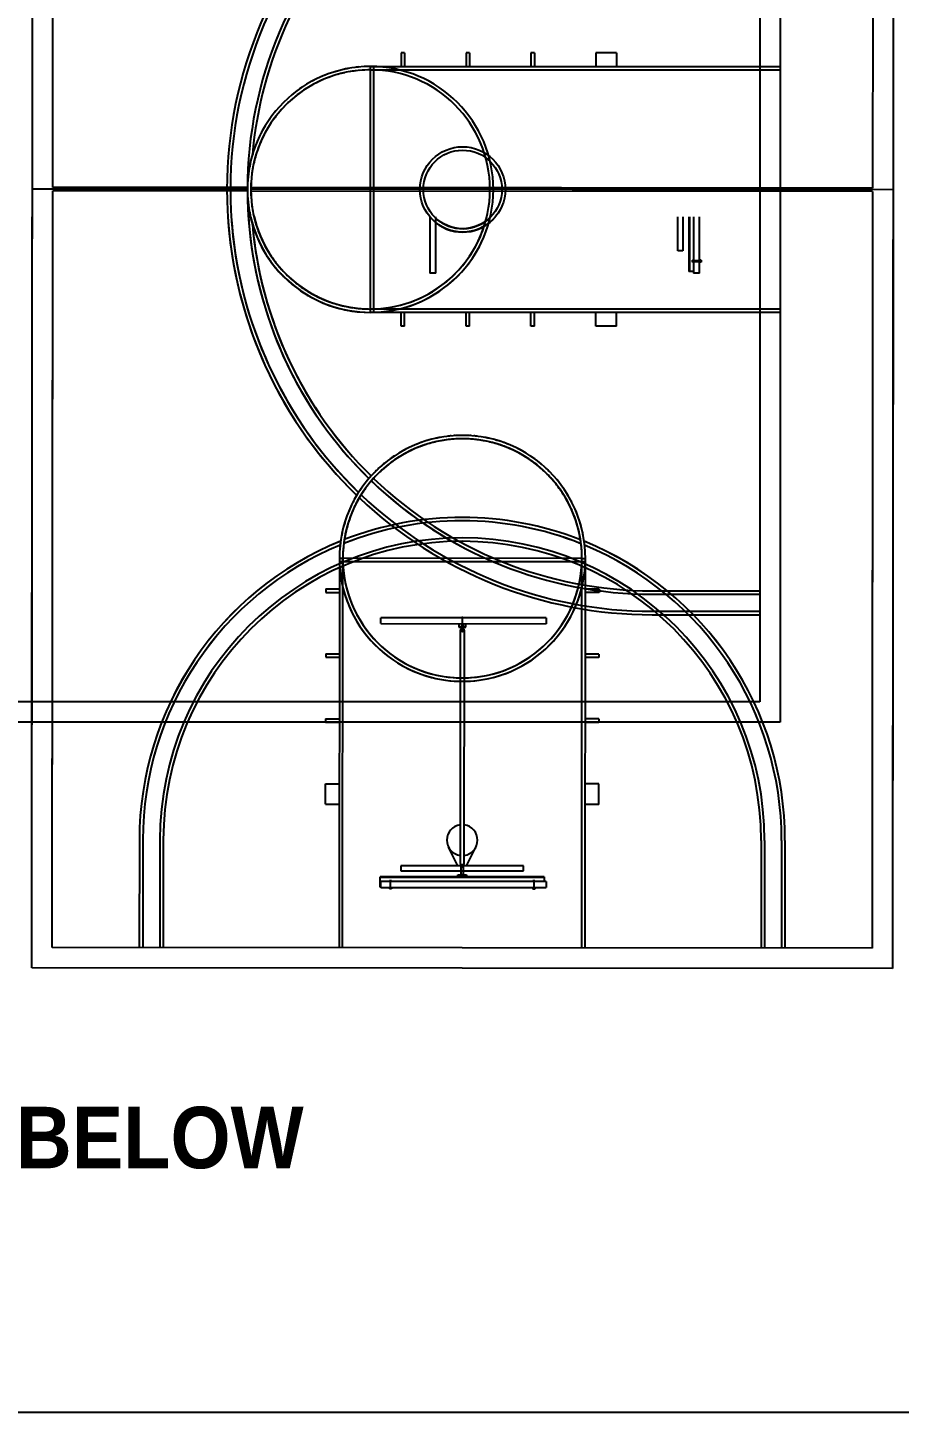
# Model space of a CAD drawing. Header units: inches. Extents: x 9349 to 17082, y 17684 to 25415.
# Drawn here: x 15082 to 15592, y 23299 to 24110 of the extents above; entities that cross this region are included whole.
import ezdxf

# ---------------------------------------------------------------- set-up
doc = ezdxf.new("R2010")
doc.units = ezdxf.units.IN
doc.header["$LTSCALE"] = 0.25
doc.header["$MEASUREMENT"] = 0
doc.layers.add('BACKGROUND', color=8, linetype='Continuous')
doc.styles.add('Arial_B_2', font='arialbd.ttf', dxfattribs={"width": 0.9, "height": 36})

msp = doc.modelspace()

# ---------------------------------------------------------------- linework, layer by layer
at = {"layer": 'BACKGROUND'}
for p, q in [((15083.89, 23559.39), (15084.53, 24471.39)), ((15588.53, 24471.04), (15587.89, 23559.04)), ((15096.21, 24016.38), (15096.52, 24459.38)), ((15576.52, 24459.05), (15576.21, 24016.05)), ((15522.21, 24327.21), (15522.21, 23703.21)), ((15510.21, 24315.21), (15510.21, 23715.21)), ((15302.21, 24095.21), (15300.21, 24095.21)), ((15300.21, 24095.21), (15300.21, 24087.21)), ((15302.21, 24095.21), (15302.21, 24087.21)), ((15340.21, 24095.21), (15338.21, 24095.21)), ((15338.21, 24095.21), (15338.21, 24087.21)), ((15340.21, 24095.21), (15340.21, 24087.21)), ((15378.21, 24095.21), (15376.21, 24095.21)), ((15376.21, 24095.21), (15376.21, 24087.21)), ((15378.21, 24095.21), (15378.21, 24087.21)), ((15426.21, 24095.21), (15414.21, 24095.21)), ((15414.21, 24095.21), (15414.21, 24087.21)), ((15426.21, 24095.21), (15426.21, 24087.21)), ((15282.21, 24085.21), (15282.21, 24087.21)), ((15282.21, 24087.21), (15522.21, 24087.21)), ((15284.21, 23943.21), (15284.21, 24087.21)), ((15282.21, 24085.21), (15522.21, 24085.21)), ((15282.21, 23945.21), (15282.21, 24085.21)), ((15210.21, 24015.3), (15084.21, 24015.39)), ((15095.9, 23571.38), (15096.21, 24014.38)), ((15210.26, 24016.3), (15096.21, 24016.38)), ((15210.25, 24014.3), (15096.21, 24014.38)), ((15588.21, 24015.04), (15212.21, 24015.3)), ((15576.21, 24014.05), (15212.25, 24014.3)), ((15576.21, 24016.05), (15212.26, 24016.3)), ((15576.21, 24014.05), (15575.9, 23571.05)), ((15083.89, 23559.39), (15084.2, 23999.17)), ((15095.9, 23571.38), (15096.2, 23999.17)), ((15282.21, 23945.21), (15282.21, 23999.17)), ((15284.21, 23943.21), (15284.21, 23999.17)), ((15316.97, 23999.17), (15316.97, 23966.12)), ((15320.47, 23966.12), (15320.47, 23999.17)), ((15462.21, 23979.21), (15462.21, 23999.17)), ((15465.21, 23999.17), (15465.21, 23979.21)), ((15468.68, 23999.17), (15468.68, 23967.21)), ((15468.95, 23967.21), (15468.95, 23999.17)), ((15468.95, 23999.17), (15468.95, 23967.21)), ((15469.11, 23999.17), (15469.11, 23967.21)), ((15471.43, 23999.17), (15471.43, 23966.12)), ((15474.93, 23966.12), (15474.93, 23999.17)), ((15510.21, 23999.17), (15510.21, 23715.21)), ((15522.21, 23999.17), (15522.21, 23703.21)), ((15576.2, 23999.17), (15575.9, 23571.05)), ((15588.2, 23999.17), (15587.89, 23559.04)), ((15465.21, 23979.21), (15462.21, 23979.21)), ((15470.84, 23973.71), (15470.84, 23973.78)), ((15471.43, 23973.78), (15470.84, 23973.78)), ((15470.84, 23972.71), (15470.84, 23973.71)), ((15471.43, 23973.71), (15470.84, 23973.71)), ((15475.84, 23973.78), (15474.93, 23973.78)), ((15475.84, 23973.71), (15474.93, 23973.71)), ((15475.84, 23973.78), (15475.84, 23973.71)), ((15475.84, 23973.71), (15475.84, 23972.71)), ((15320.04, 23966.12), (15316.97, 23966.12)), ((15320.47, 23966.12), (15320.04, 23966.12)), ((15468.95, 23967.21), (15468.68, 23967.21)), ((15469.11, 23967.21), (15468.95, 23967.21)), ((15471.43, 23967.21), (15469.11, 23967.21)), ((15470.84, 23972.65), (15470.84, 23972.71)), ((15471.43, 23972.71), (15470.84, 23972.71)), ((15471.43, 23972.65), (15470.84, 23972.65)), ((15474.93, 23966.12), (15471.43, 23966.12)), ((15475.84, 23972.71), (15474.93, 23972.71)), ((15475.84, 23972.65), (15474.93, 23972.65)), ((15475.84, 23972.71), (15475.84, 23972.65)), ((15282.21, 23943.21), (15282.21, 23945.21)), ((15522.21, 23945.21), (15282.21, 23945.21)), ((15282.21, 23943.21), (15282.21, 23945.21)), ((15522.21, 23945.21), (15282.21, 23945.21)), ((15522.21, 23943.21), (15282.21, 23943.21)), ((15522.21, 23943.21), (15282.21, 23943.21)), ((15300.21, 23935.21), (15300.21, 23943.21)), ((15300.21, 23935.21), (15300.21, 23943.21)), ((15302.21, 23935.21), (15302.21, 23943.21)), ((15302.21, 23935.21), (15302.21, 23943.21)), ((15338.21, 23935.21), (15338.21, 23943.21)), ((15338.21, 23935.21), (15338.21, 23943.21)), ((15340.21, 23935.21), (15340.21, 23943.21)), ((15340.21, 23935.21), (15340.21, 23943.21)), ((15376.21, 23935.21), (15376.21, 23943.21)), ((15376.21, 23935.21), (15376.21, 23943.21)), ((15378.21, 23935.21), (15378.21, 23943.21)), ((15378.21, 23935.21), (15378.21, 23943.21)), ((15414.21, 23935.21), (15414.21, 23943.21)), ((15414.21, 23935.21), (15414.21, 23943.21)), ((15426.21, 23935.21), (15426.21, 23943.21)), ((15426.21, 23935.21), (15426.21, 23943.21)), ((15302.21, 23935.21), (15300.21, 23935.21)), ((15302.21, 23935.21), (15300.21, 23935.21)), ((15340.21, 23935.21), (15338.21, 23935.21)), ((15340.21, 23935.21), (15338.21, 23935.21)), ((15378.21, 23935.21), (15376.21, 23935.21)), ((15378.21, 23935.21), (15376.21, 23935.21)), ((15426.21, 23935.21), (15414.21, 23935.21)), ((15426.21, 23935.21), (15414.21, 23935.21)), ((15264.06, 23799.27), (15263.9, 23571.27)), ((15264.06, 23799.27), (15263.9, 23571.27)), ((15264.06, 23799.27), (15266.06, 23799.26)), ((15264.06, 23799.27), (15266.06, 23799.26)), ((15408.06, 23797.16), (15264.06, 23797.27)), ((15408.06, 23797.16), (15264.06, 23797.27)), ((15265.9, 23571.26), (15266.06, 23799.26)), ((15265.9, 23571.26), (15266.06, 23799.26)), ((15406.06, 23799.17), (15266.06, 23799.26)), ((15406.06, 23799.17), (15266.06, 23799.26)), ((15405.9, 23571.17), (15406.06, 23799.17)), ((15405.9, 23571.17), (15406.06, 23799.17)), ((15406.06, 23799.17), (15408.06, 23799.16)), ((15406.06, 23799.17), (15408.06, 23799.16)), ((15407.9, 23571.16), (15408.06, 23799.16)), ((15407.9, 23571.16), (15408.06, 23799.16)), ((15256.05, 23781.27), (15256.05, 23779.27)), ((15256.05, 23781.27), (15264.05, 23781.27)), ((15256.05, 23781.27), (15256.05, 23779.27)), ((15256.05, 23781.27), (15264.05, 23781.27)), ((15256.05, 23779.27), (15264.05, 23779.27)), ((15256.05, 23779.27), (15264.05, 23779.27)), ((15416.05, 23781.16), (15408.05, 23781.16)), ((15416.05, 23781.16), (15408.05, 23781.16)), ((15416.05, 23779.16), (15408.05, 23779.16)), ((15416.05, 23779.16), (15408.05, 23779.16)), ((15416.05, 23781.16), (15416.05, 23779.16)), ((15416.05, 23781.16), (15416.05, 23779.16)), ((15447.21, 23780.21), (15510.21, 23780.21)), ((15447.21, 23780.21), (15510.21, 23780.21)), ((15447.21, 23778.21), (15510.21, 23778.21)), ((15447.21, 23778.21), (15510.21, 23778.21)), ((15385.13, 23764.42), (15288.36, 23764.48)), ((15288.36, 23761.42), (15288.36, 23764.48)), ((15385.13, 23764.42), (15385.13, 23761.35)), ((15447.21, 23768.21), (15510.21, 23768.21)), ((15447.21, 23768.21), (15510.21, 23768.21)), ((15447.21, 23766.21), (15510.21, 23766.21)), ((15447.21, 23766.21), (15510.21, 23766.21)), ((15288.36, 23760.99), (15288.36, 23761.42)), ((15288.36, 23760.98), (15385.13, 23760.92)), ((15334.03, 23760.99), (15334.03, 23758.96)), ((15334.03, 23758.96), (15338.03, 23758.96)), ((15334.03, 23758.96), (15334.03, 23758.92)), ((15338.03, 23758.92), (15334.03, 23758.92)), ((15334.84, 23757.2), (15334.75, 23620.78)), ((15335.47, 23760.99), (15335.47, 23759.5)), ((15335.53, 23759.5), (15335.47, 23759.5)), ((15335.47, 23759.5), (15335.47, 23758.96)), ((15335.47, 23758.96), (15336.59, 23758.96)), ((15335.47, 23756.8), (15335.47, 23758.92)), ((15335.47, 23756.75), (15335.47, 23756.8)), ((15335.47, 23756.74), (15336.59, 23756.74)), ((15335.53, 23760.99), (15335.53, 23759.5)), ((15335.53, 23759), (15335.53, 23759.5)), ((15335.53, 23759.5), (15335.53, 23759)), ((15336.53, 23759), (15335.53, 23759)), ((15335.91, 23761.29), (15335.91, 23759.48)), ((15336.16, 23759.48), (15336.16, 23761.29)), ((15336.53, 23760.98), (15336.53, 23759.5)), ((15336.59, 23759.5), (15336.53, 23759.5)), ((15336.53, 23759.5), (15336.53, 23759)), ((15336.53, 23759), (15336.53, 23759.5)), ((15336.6, 23760.98), (15336.59, 23759.5)), ((15336.59, 23758.96), (15336.59, 23759.5)), ((15336.59, 23758.92), (15336.59, 23756.8)), ((15336.59, 23756.8), (15336.59, 23756.75)), ((15337.12, 23620.78), (15337.22, 23757.2)), ((15338.03, 23758.96), (15338.03, 23760.98)), ((15338.03, 23758.92), (15338.03, 23758.96)), ((15385.13, 23761.35), (15385.13, 23760.92)), ((15256.02, 23743.27), (15256.02, 23741.27)), ((15256.02, 23743.27), (15264.02, 23743.27)), ((15256.02, 23743.27), (15256.02, 23741.27)), ((15256.02, 23743.27), (15264.02, 23743.27)), ((15256.02, 23741.27), (15264.02, 23741.27)), ((15256.02, 23741.27), (15264.02, 23741.27)), ((15416.02, 23743.16), (15408.02, 23743.16)), ((15416.02, 23743.16), (15408.02, 23743.16)), ((15416.02, 23741.16), (15408.02, 23741.16)), ((15416.02, 23741.16), (15408.02, 23741.16)), ((15416.02, 23743.16), (15416.02, 23741.16)), ((15416.02, 23743.16), (15416.02, 23741.16)), ((15510.21, 23715.21), (15007.21, 23715.21)), ((15334.81, 23715.21), (15007.21, 23715.21)), ((15510.21, 23715.21), (15337.18, 23715.21)), ((15522.21, 23703.21), (14490.21, 23703.21)), ((15334.8, 23703.21), (14683.16, 23703.21)), ((15255.99, 23705.27), (15255.99, 23703.27)), ((15255.99, 23705.27), (15263.99, 23705.27)), ((15255.99, 23705.27), (15255.99, 23703.27)), ((15255.99, 23705.27), (15263.99, 23705.27)), ((15255.99, 23703.27), (15263.99, 23703.27)), ((15255.99, 23703.27), (15263.99, 23703.27)), ((15522.21, 23703.21), (15337.16, 23703.21)), ((15415.99, 23705.16), (15407.99, 23705.16)), ((15415.99, 23705.16), (15407.99, 23705.16)), ((15415.99, 23703.16), (15407.99, 23703.16)), ((15415.99, 23703.16), (15407.99, 23703.16)), ((15415.99, 23705.16), (15415.99, 23703.16)), ((15415.99, 23705.16), (15415.99, 23703.16)), ((15255.96, 23655.27), (15255.97, 23667.27)), ((15255.96, 23655.27), (15255.97, 23667.27)), ((15255.97, 23667.27), (15263.97, 23667.27)), ((15255.97, 23667.27), (15263.97, 23667.27)), ((15415.97, 23667.16), (15407.97, 23667.16)), ((15415.97, 23667.16), (15407.97, 23667.16)), ((15415.96, 23655.16), (15415.97, 23667.16)), ((15415.96, 23655.16), (15415.97, 23667.16)), ((15255.96, 23655.27), (15263.96, 23655.27)), ((15255.96, 23655.27), (15263.96, 23655.27)), ((15415.96, 23655.16), (15407.96, 23655.16)), ((15415.96, 23655.16), (15407.96, 23655.16)), ((15146.94, 23634.35), (15146.9, 23571.35)), ((15146.94, 23634.35), (15146.9, 23571.35)), ((15148.94, 23634.35), (15148.9, 23571.35)), ((15148.94, 23634.35), (15148.9, 23571.35)), ((15158.94, 23634.34), (15158.9, 23571.34)), ((15158.94, 23634.34), (15158.9, 23571.34)), ((15160.94, 23634.34), (15160.9, 23571.34)), ((15160.94, 23634.34), (15160.9, 23571.34)), ((15510.94, 23634.09), (15510.9, 23571.09)), ((15510.94, 23634.09), (15510.9, 23571.09)), ((15512.94, 23634.09), (15512.9, 23571.09)), ((15512.94, 23634.09), (15512.9, 23571.09)), ((15522.94, 23634.08), (15522.9, 23571.08)), ((15522.94, 23634.08), (15522.9, 23571.08)), ((15524.94, 23634.08), (15524.9, 23571.08)), ((15524.94, 23634.08), (15524.9, 23571.08)), ((15333.43, 23619.22), (15327.91, 23630.16)), ((15338.43, 23619.21), (15343.97, 23630.15)), ((15335.18, 23619.22), (15299.93, 23619.24)), ((15299.93, 23619.24), (15299.93, 23616.24)), ((15335.31, 23619.29), (15335.18, 23619.29)), ((15335.18, 23619.29), (15335.18, 23614.07)), ((15335.3, 23614.07), (15335.31, 23619.29)), ((15335.58, 23619.22), (15335.31, 23619.22)), ((15335.55, 23619.94), (15335.55, 23618.81)), ((15336.56, 23619.21), (15336.28, 23619.21)), ((15336.3, 23618.81), (15336.3, 23619.94)), ((15336.56, 23619.28), (15336.55, 23614.07)), ((15336.68, 23619.28), (15336.56, 23619.28)), ((15336.68, 23614.07), (15336.68, 23619.28)), ((15371.93, 23619.19), (15336.68, 23619.21)), ((15371.93, 23616.19), (15371.93, 23619.19)), ((15287.92, 23607.21), (15287.93, 23612.35)), ((15287.93, 23612.51), (15287.93, 23612.78)), ((15383.93, 23612.71), (15287.93, 23612.78)), ((15287.93, 23612.51), (15383.93, 23612.44)), ((15287.93, 23612.35), (15287.93, 23612.51)), ((15383.93, 23612.44), (15287.93, 23612.51)), ((15383.93, 23612.29), (15287.93, 23612.35)), ((15385.02, 23609.96), (15288.25, 23610.03)), ((15288.25, 23606.53), (15288.25, 23610.03)), ((15293.36, 23610.62), (15293.43, 23610.62)), ((15293.36, 23610.62), (15293.36, 23610.02)), ((15293.43, 23610.62), (15294.43, 23610.62)), ((15293.43, 23610.62), (15293.43, 23610.02)), ((15294.43, 23610.62), (15294.49, 23610.62)), ((15294.43, 23610.62), (15294.43, 23610.02)), ((15294.49, 23610.62), (15294.49, 23610.02)), ((15299.93, 23616.24), (15335.18, 23616.22)), ((15333.42, 23613.82), (15338.43, 23613.81)), ((15333.42, 23613.76), (15333.42, 23613.82)), ((15333.42, 23612.94), (15333.42, 23613.76)), ((15338.43, 23613.75), (15333.42, 23613.76)), ((15334.61, 23612.94), (15333.42, 23612.94)), ((15335.31, 23616.22), (15336.56, 23616.21)), ((15336.43, 23613.94), (15335.43, 23613.94)), ((15336.68, 23616.21), (15371.93, 23616.19)), ((15338.42, 23612.94), (15337.25, 23612.94)), ((15338.42, 23613.75), (15338.42, 23612.94)), ((15338.43, 23613.81), (15338.43, 23613.75)), ((15377.36, 23610.56), (15377.43, 23610.56)), ((15377.36, 23610.56), (15377.36, 23609.97)), ((15377.43, 23610.56), (15378.43, 23610.56)), ((15377.43, 23610.56), (15377.43, 23609.97)), ((15378.43, 23610.56), (15378.49, 23610.56)), ((15378.43, 23610.56), (15378.43, 23609.97)), ((15378.49, 23610.56), (15378.49, 23609.97)), ((15383.93, 23612.71), (15383.93, 23612.44)), ((15383.93, 23612.44), (15383.93, 23612.29)), ((15383.93, 23612.29), (15383.93, 23609.96)), ((15385.02, 23609.96), (15385.02, 23606.46)), ((15287.92, 23607.05), (15287.92, 23607.21)), ((15288.25, 23607.21), (15287.92, 23607.21)), ((15288.25, 23607.05), (15287.92, 23607.05)), ((15287.92, 23606.78), (15287.92, 23607.05)), ((15288.25, 23607.05), (15287.92, 23607.05)), ((15288.25, 23606.78), (15287.92, 23606.78)), ((15288.25, 23606.53), (15385.02, 23606.46)), ((15293.36, 23606.53), (15293.36, 23605.62)), ((15293.42, 23605.62), (15293.36, 23605.62)), ((15293.42, 23606.53), (15293.42, 23605.62)), ((15294.42, 23605.62), (15293.42, 23605.62)), ((15294.42, 23606.53), (15294.42, 23605.62)), ((15294.49, 23605.62), (15294.42, 23605.62)), ((15294.49, 23606.53), (15294.49, 23605.62)), ((15377.36, 23606.47), (15377.36, 23605.56)), ((15377.42, 23605.56), (15377.36, 23605.56)), ((15377.42, 23606.47), (15377.42, 23605.56)), ((15378.42, 23605.56), (15377.42, 23605.56)), ((15378.42, 23606.47), (15378.42, 23605.56)), ((15378.49, 23605.56), (15378.42, 23605.56)), ((15378.49, 23606.47), (15378.49, 23605.56)), ((15575.9, 23571.05), (15095.9, 23571.38)), ((15575.9, 23571.05), (15095.9, 23571.38)), ((15587.89, 23559.04), (15083.89, 23559.39)), ((15587.89, 23559.04), (15083.89, 23559.39))]:
    msp.add_line(p, q, dxfattribs=at)
msp.add_lwpolyline([(13897.46, 23299.2), (16430.97, 23299.2), (16430.97, 24001.53)], dxfattribs=at)
at = {"layer": 'BACKGROUND', "flags": 128}
for points in [[(15475.06, 23973.34), (15475.05, 23973.34), (15475.05, 23973.34), (15475.04, 23973.34), (15475.03, 23973.34), (15475.02, 23973.34), (15475, 23973.34), (15474.98, 23973.34), (15474.96, 23973.34), (15474.93, 23973.34), (15474.91, 23973.34), (15474.88, 23973.34), (15474.84, 23973.34), (15474.81, 23973.34), (15474.77, 23973.34), (15474.73, 23973.34), (15474.68, 23973.34), (15474.64, 23973.34), (15474.59, 23973.34), (15474.54, 23973.34), (15474.49, 23973.34), (15474.43, 23973.34), (15474.37, 23973.34), (15474.32, 23973.34), (15474.26, 23973.34), (15474.19, 23973.34), (15474.13, 23973.34), (15474.06, 23973.34), (15474, 23973.34), (15473.93, 23973.34), (15473.86, 23973.34), (15473.79, 23973.34), (15473.72, 23973.34), (15473.65, 23973.34), (15473.57, 23973.34), (15473.5, 23973.34), (15473.42, 23973.34), (15473.35, 23973.34), (15473.28, 23973.34), (15473.2, 23973.34), (15473.13, 23973.34), (15473.05, 23973.34), (15472.98, 23973.34), (15472.9, 23973.34), (15472.83, 23973.34), (15472.75, 23973.34), (15472.68, 23973.34), (15472.61, 23973.34), (15472.54, 23973.34), (15472.47, 23973.34), (15472.4, 23973.34), (15472.33, 23973.34), (15472.27, 23973.34), (15472.2, 23973.34), (15472.14, 23973.34), (15472.08, 23973.34), (15472.02, 23973.34), (15471.96, 23973.34), (15471.9, 23973.34), (15471.85, 23973.34), (15471.8, 23973.34), (15471.75, 23973.34), (15471.7, 23973.34), (15471.66, 23973.34), (15471.61, 23973.34), (15471.57, 23973.34), (15471.54, 23973.34), (15471.5, 23973.34), (15471.47, 23973.34), (15471.44, 23973.34), (15471.41, 23973.34), (15471.39, 23973.34), (15471.37, 23973.34), (15471.35, 23973.34), (15471.34, 23973.34), (15471.32, 23973.34), (15471.31, 23973.34), (15471.31, 23973.34), (15471.31, 23973.34), (15471.31, 23973.34)], [(15471.31, 23973.09), (15471.31, 23973.09), (15471.31, 23973.09), (15471.32, 23973.09), (15471.33, 23973.09), (15471.34, 23973.09), (15471.36, 23973.09), (15471.38, 23973.09), (15471.4, 23973.09), (15471.43, 23973.09), (15471.45, 23973.09), (15471.48, 23973.09), (15471.52, 23973.09), (15471.55, 23973.09), (15471.59, 23973.09), (15471.63, 23973.09), (15471.68, 23973.09), (15471.72, 23973.09), (15471.77, 23973.09), (15471.82, 23973.09), (15471.87, 23973.09), (15471.93, 23973.09), (15471.99, 23973.09), (15472.04, 23973.09), (15472.1, 23973.09), (15472.17, 23973.09), (15472.23, 23973.09), (15472.3, 23973.09), (15472.36, 23973.09), (15472.43, 23973.09), (15472.5, 23973.09), (15472.57, 23973.09), (15472.64, 23973.09), (15472.71, 23973.09), (15472.79, 23973.09), (15472.86, 23973.09), (15472.94, 23973.09), (15473.01, 23973.09), (15473.08, 23973.09), (15473.16, 23973.09), (15473.23, 23973.09), (15473.31, 23973.09), (15473.38, 23973.09), (15473.46, 23973.09), (15473.53, 23973.09), (15473.61, 23973.09), (15473.68, 23973.09), (15473.75, 23973.09), (15473.82, 23973.09), (15473.89, 23973.09), (15473.96, 23973.09), (15474.03, 23973.09), (15474.09, 23973.09), (15474.16, 23973.09), (15474.22, 23973.09), (15474.28, 23973.09), (15474.34, 23973.09), (15474.4, 23973.09), (15474.46, 23973.09), (15474.51, 23973.09), (15474.56, 23973.09), (15474.61, 23973.09), (15474.66, 23973.09), (15474.7, 23973.09), (15474.75, 23973.09), (15474.79, 23973.09), (15474.82, 23973.09), (15474.86, 23973.09), (15474.89, 23973.09), (15474.92, 23973.09), (15474.95, 23973.09), (15474.97, 23973.09), (15474.99, 23973.09), (15475.01, 23973.09), (15475.02, 23973.09), (15475.04, 23973.09), (15475.05, 23973.09), (15475.05, 23973.09), (15475.05, 23973.09), (15475.06, 23973.09)], [(15335.91, 23764.58), (15335.91, 23764.58), (15335.91, 23764.59), (15335.91, 23764.59), (15335.91, 23764.6), (15335.91, 23764.6), (15335.91, 23764.61), (15335.91, 23764.61), (15335.92, 23764.62), (15335.92, 23764.62), (15335.92, 23764.63), (15335.92, 23764.63), (15335.92, 23764.63), (15335.93, 23764.64), (15335.93, 23764.64), (15335.93, 23764.65), (15335.93, 23764.65), (15335.94, 23764.66), (15335.94, 23764.66), (15335.94, 23764.66), (15335.95, 23764.67), (15335.95, 23764.67), (15335.96, 23764.67), (15335.96, 23764.68), (15335.96, 23764.68), (15335.97, 23764.68), (15335.97, 23764.68), (15335.98, 23764.69), (15335.98, 23764.69), (15335.99, 23764.69), (15335.99, 23764.69), (15335.99, 23764.69), (15336, 23764.7), (15336, 23764.7), (15336.01, 23764.7), (15336.01, 23764.7), (15336.02, 23764.7), (15336.02, 23764.7), (15336.03, 23764.7), (15336.03, 23764.7), (15336.04, 23764.7)], [(15335.91, 23764.43), (15335.91, 23764.46), (15335.91, 23764.48), (15335.91, 23764.5), (15335.91, 23764.52), (15335.91, 23764.54), (15335.91, 23764.55), (15335.91, 23764.56), (15335.91, 23764.57), (15335.91, 23764.58), (15335.91, 23764.58)], [(15335.91, 23764.58), (15335.91, 23764.58), (15335.91, 23764.57), (15335.91, 23764.56), (15335.91, 23764.55), (15335.91, 23764.54), (15335.91, 23764.52), (15335.91, 23764.5), (15335.91, 23764.48), (15335.91, 23764.46), (15335.91, 23764.43), (15335.91, 23764.4), (15335.91, 23764.36), (15335.91, 23764.33), (15335.91, 23764.29), (15335.91, 23764.25), (15335.91, 23764.21), (15335.91, 23764.16), (15335.91, 23764.11), (15335.91, 23764.06), (15335.91, 23764.01), (15335.91, 23763.95), (15335.91, 23763.9), (15335.91, 23763.84), (15335.91, 23763.78), (15335.91, 23763.71), (15335.91, 23763.65), (15335.91, 23763.59), (15335.91, 23763.52), (15335.91, 23763.45), (15335.91, 23763.38), (15335.91, 23763.31), (15335.91, 23763.24), (15335.91, 23763.17), (15335.91, 23763.09), (15335.91, 23763.02), (15335.91, 23762.95), (15335.91, 23762.87), (15335.91, 23762.8), (15335.91, 23762.72), (15335.91, 23762.65), (15335.91, 23762.57), (15335.91, 23762.5), (15335.91, 23762.42), (15335.91, 23762.35), (15335.91, 23762.28), (15335.91, 23762.2), (15335.91, 23762.13), (15335.91, 23762.06), (15335.91, 23761.99), (15335.91, 23761.92), (15335.91, 23761.85), (15335.91, 23761.79), (15335.91, 23761.72), (15335.91, 23761.66), (15335.91, 23761.6), (15335.91, 23761.54), (15335.91, 23761.48), (15335.91, 23761.42), (15335.91, 23761.37), (15335.91, 23761.32), (15335.91, 23761.29)], [(15336.04, 23764.7), (15336.04, 23764.7), (15336.05, 23764.7), (15336.05, 23764.7), (15336.06, 23764.7), (15336.06, 23764.7), (15336.06, 23764.7), (15336.07, 23764.7), (15336.07, 23764.7), (15336.08, 23764.69), (15336.08, 23764.69), (15336.09, 23764.69), (15336.09, 23764.69), (15336.1, 23764.68), (15336.1, 23764.68), (15336.11, 23764.68), (15336.11, 23764.68), (15336.11, 23764.67), (15336.12, 23764.67), (15336.12, 23764.67), (15336.12, 23764.66), (15336.13, 23764.66), (15336.13, 23764.66), (15336.13, 23764.65), (15336.14, 23764.65), (15336.14, 23764.64), (15336.14, 23764.64), (15336.15, 23764.64), (15336.15, 23764.63), (15336.15, 23764.63), (15336.15, 23764.62), (15336.15, 23764.62), (15336.15, 23764.61), (15336.16, 23764.61), (15336.16, 23764.6), (15336.16, 23764.6), (15336.16, 23764.59), (15336.16, 23764.59), (15336.16, 23764.58), (15336.16, 23764.58), (15336.16, 23764.58)], [(15336.16, 23761.29), (15336.16, 23761.34), (15336.16, 23761.39), (15336.16, 23761.45), (15336.16, 23761.51), (15336.16, 23761.57), (15336.16, 23761.63), (15336.16, 23761.69), (15336.16, 23761.75), (15336.16, 23761.82), (15336.16, 23761.88), (15336.16, 23761.95), (15336.16, 23762.02), (15336.16, 23762.09), (15336.16, 23762.16), (15336.16, 23762.24), (15336.16, 23762.31), (15336.16, 23762.38), (15336.16, 23762.46), (15336.16, 23762.53), (15336.16, 23762.61), (15336.16, 23762.68), (15336.16, 23762.76), (15336.16, 23762.83), (15336.16, 23762.91), (15336.16, 23762.98), (15336.16, 23763.05), (15336.16, 23763.13), (15336.16, 23763.2), (15336.16, 23763.27), (15336.16, 23763.34), (15336.16, 23763.41), (15336.16, 23763.48), (15336.16, 23763.55), (15336.16, 23763.62), (15336.16, 23763.68), (15336.16, 23763.74), (15336.16, 23763.8), (15336.16, 23763.86), (15336.16, 23763.92), (15336.16, 23763.98), (15336.16, 23764.03), (15336.16, 23764.08), (15336.16, 23764.13), (15336.16, 23764.18), (15336.16, 23764.23), (15336.16, 23764.27), (15336.16, 23764.31), (15336.16, 23764.35), (15336.16, 23764.38), (15336.16, 23764.41), (15336.16, 23764.44), (15336.16, 23764.47), (15336.16, 23764.49), (15336.16, 23764.51), (15336.16, 23764.53), (15336.16, 23764.55), (15336.16, 23764.56), (15336.16, 23764.57), (15336.16, 23764.57), (15336.16, 23764.58), (15336.16, 23764.58)], [(15336.16, 23764.58), (15336.16, 23764.57), (15336.16, 23764.57), (15336.16, 23764.56), (15336.16, 23764.55), (15336.16, 23764.54), (15336.16, 23764.52), (15336.16, 23764.5), (15336.16, 23764.48), (15336.16, 23764.46), (15336.16, 23764.43)], [(15293.8, 23610.15), (15293.8, 23610.15), (15293.8, 23610.14), (15293.8, 23610.14), (15293.8, 23610.13), (15293.8, 23610.11), (15293.8, 23610.1), (15293.8, 23610.08), (15293.8, 23610.06), (15293.8, 23610.03), (15293.8, 23610), (15293.8, 23609.97), (15293.8, 23609.94), (15293.8, 23609.9), (15293.8, 23609.86), (15293.8, 23609.82), (15293.8, 23609.78), (15293.8, 23609.73), (15293.8, 23609.69), (15293.8, 23609.63), (15293.8, 23609.58), (15293.8, 23609.53), (15293.8, 23609.47), (15293.8, 23609.41), (15293.8, 23609.35), (15293.8, 23609.29), (15293.8, 23609.22), (15293.8, 23609.16), (15293.8, 23609.09), (15293.8, 23609.02), (15293.8, 23608.96), (15293.8, 23608.88), (15293.8, 23608.81), (15293.8, 23608.74), (15293.8, 23608.67), (15293.8, 23608.59), (15293.8, 23608.52), (15293.8, 23608.45), (15293.8, 23608.37), (15293.8, 23608.3), (15293.8, 23608.22), (15293.8, 23608.15), (15293.8, 23608.07), (15293.8, 23608), (15293.8, 23607.92), (15293.8, 23607.85), (15293.8, 23607.78), (15293.8, 23607.71), (15293.8, 23607.63), (15293.8, 23607.56), (15293.8, 23607.5), (15293.8, 23607.43), (15293.8, 23607.36), (15293.8, 23607.3), (15293.8, 23607.23), (15293.8, 23607.17), (15293.8, 23607.11), (15293.8, 23607.05), (15293.8, 23607), (15293.8, 23606.94), (15293.8, 23606.89), (15293.8, 23606.84), (15293.8, 23606.8), (15293.8, 23606.75), (15293.8, 23606.71), (15293.8, 23606.67), (15293.8, 23606.63), (15293.8, 23606.6), (15293.8, 23606.56), (15293.8, 23606.54), (15293.8, 23606.51), (15293.8, 23606.49), (15293.8, 23606.46), (15293.8, 23606.45), (15293.8, 23606.43), (15293.8, 23606.42), (15293.8, 23606.41), (15293.8, 23606.4), (15293.8, 23606.4), (15293.8, 23606.4)], [(15294.05, 23606.4), (15294.05, 23606.4), (15294.05, 23606.41), (15294.05, 23606.41), (15294.05, 23606.42), (15294.05, 23606.44), (15294.05, 23606.45), (15294.05, 23606.47), (15294.05, 23606.5), (15294.05, 23606.52), (15294.05, 23606.55), (15294.05, 23606.58), (15294.05, 23606.61), (15294.05, 23606.65), (15294.05, 23606.69), (15294.05, 23606.73), (15294.05, 23606.77), (15294.05, 23606.82), (15294.05, 23606.87), (15294.05, 23606.92), (15294.05, 23606.97), (15294.05, 23607.02), (15294.05, 23607.08), (15294.05, 23607.14), (15294.05, 23607.2), (15294.05, 23607.26), (15294.05, 23607.33), (15294.05, 23607.39), (15294.05, 23607.46), (15294.05, 23607.53), (15294.05, 23607.6), (15294.05, 23607.67), (15294.05, 23607.74), (15294.05, 23607.81), (15294.05, 23607.88), (15294.05, 23607.96), (15294.05, 23608.03), (15294.05, 23608.11), (15294.05, 23608.18), (15294.05, 23608.26), (15294.05, 23608.33), (15294.05, 23608.41), (15294.05, 23608.48), (15294.05, 23608.55), (15294.05, 23608.63), (15294.05, 23608.7), (15294.05, 23608.77), (15294.05, 23608.85), (15294.05, 23608.92), (15294.05, 23608.99), (15294.05, 23609.06), (15294.05, 23609.12), (15294.05, 23609.19), (15294.05, 23609.25), (15294.05, 23609.32), (15294.05, 23609.38), (15294.05, 23609.44), (15294.05, 23609.5), (15294.05, 23609.55), (15294.05, 23609.61), (15294.05, 23609.66), (15294.05, 23609.71), (15294.05, 23609.75), (15294.05, 23609.8), (15294.05, 23609.84), (15294.05, 23609.88), (15294.05, 23609.92), (15294.05, 23609.95), (15294.05, 23609.99), (15294.05, 23610.02), (15294.05, 23610.04), (15294.05, 23610.07), (15294.05, 23610.09), (15294.05, 23610.1), (15294.05, 23610.12), (15294.05, 23610.13), (15294.05, 23610.14), (15294.05, 23610.15), (15294.05, 23610.15), (15294.05, 23610.15)], [(15377.8, 23610.09), (15377.8, 23610.09), (15377.8, 23610.09), (15377.8, 23610.08), (15377.8, 23610.07), (15377.8, 23610.05), (15377.8, 23610.04), (15377.8, 23610.02), (15377.8, 23610), (15377.8, 23609.97), (15377.8, 23609.94), (15377.8, 23609.91), (15377.8, 23609.88), (15377.8, 23609.84), (15377.8, 23609.81), (15377.8, 23609.76), (15377.8, 23609.72), (15377.8, 23609.67), (15377.8, 23609.63), (15377.8, 23609.58), (15377.8, 23609.52), (15377.8, 23609.47), (15377.8, 23609.41), (15377.8, 23609.35), (15377.8, 23609.29), (15377.8, 23609.23), (15377.8, 23609.17), (15377.8, 23609.1), (15377.8, 23609.03), (15377.8, 23608.97), (15377.8, 23608.9), (15377.8, 23608.83), (15377.8, 23608.75), (15377.8, 23608.68), (15377.8, 23608.61), (15377.8, 23608.54), (15377.8, 23608.46), (15377.8, 23608.39), (15377.8, 23608.31), (15377.8, 23608.24), (15377.8, 23608.16), (15377.8, 23608.09), (15377.8, 23608.01), (15377.8, 23607.94), (15377.8, 23607.86), (15377.8, 23607.79), (15377.8, 23607.72), (15377.8, 23607.65), (15377.8, 23607.58), (15377.8, 23607.51), (15377.8, 23607.44), (15377.8, 23607.37), (15377.8, 23607.3), (15377.8, 23607.24), (15377.8, 23607.17), (15377.8, 23607.11), (15377.8, 23607.05), (15377.8, 23607), (15377.8, 23606.94), (15377.8, 23606.89), (15377.8, 23606.83), (15377.8, 23606.78), (15377.8, 23606.74), (15377.8, 23606.69), (15377.8, 23606.65), (15377.8, 23606.61), (15377.8, 23606.57), (15377.8, 23606.54), (15377.8, 23606.51), (15377.8, 23606.48), (15377.8, 23606.45), (15377.8, 23606.43), (15377.8, 23606.41), (15377.8, 23606.39), (15377.8, 23606.37), (15377.8, 23606.36), (15377.8, 23606.35), (15377.8, 23606.35), (15377.8, 23606.34), (15377.8, 23606.34)], [(15378.05, 23606.34), (15378.05, 23606.34), (15378.05, 23606.35), (15378.05, 23606.35), (15378.05, 23606.37), (15378.05, 23606.38), (15378.05, 23606.4), (15378.05, 23606.41), (15378.05, 23606.44), (15378.05, 23606.46), (15378.05, 23606.49), (15378.05, 23606.52), (15378.05, 23606.55), (15378.05, 23606.59), (15378.05, 23606.63), (15378.05, 23606.67), (15378.05, 23606.71), (15378.05, 23606.76), (15378.05, 23606.81), (15378.05, 23606.86), (15378.05, 23606.91), (15378.05, 23606.97), (15378.05, 23607.02), (15378.05, 23607.08), (15378.05, 23607.14), (15378.05, 23607.2), (15378.05, 23607.27), (15378.05, 23607.33), (15378.05, 23607.4), (15378.05, 23607.47), (15378.05, 23607.54), (15378.05, 23607.61), (15378.05, 23607.68), (15378.05, 23607.75), (15378.05, 23607.82), (15378.05, 23607.9), (15378.05, 23607.97), (15378.05, 23608.05), (15378.05, 23608.12), (15378.05, 23608.2), (15378.05, 23608.27), (15378.05, 23608.35), (15378.05, 23608.42), (15378.05, 23608.5), (15378.05, 23608.57), (15378.05, 23608.64), (15378.05, 23608.72), (15378.05, 23608.79), (15378.05, 23608.86), (15378.05, 23608.93), (15378.05, 23609), (15378.05, 23609.06), (15378.05, 23609.13), (15378.05, 23609.2), (15378.05, 23609.26), (15378.05, 23609.32), (15378.05, 23609.38), (15378.05, 23609.44), (15378.05, 23609.49), (15378.05, 23609.55), (15378.05, 23609.6), (15378.05, 23609.65), (15378.05, 23609.7), (15378.05, 23609.74), (15378.05, 23609.78), (15378.05, 23609.82), (15378.05, 23609.86), (15378.05, 23609.9), (15378.05, 23609.93), (15378.05, 23609.96), (15378.05, 23609.98), (15378.05, 23610.01), (15378.05, 23610.03), (15378.05, 23610.05), (15378.05, 23610.06), (15378.05, 23610.07), (15378.05, 23610.08), (15378.05, 23610.09), (15378.05, 23610.09), (15378.05, 23610.09)]]:
    msp.add_lwpolyline(points, dxfattribs=at)
at = {"layer": 'BACKGROUND'}
for radius in [25, 23]:
    msp.add_circle((15336.21, 24015.21), radius, dxfattribs=at)
for centre, radius, start, end in [((15447.21, 24015.21), 249, 133.93133, 226.00714), ((15447.21, 24015.21), 247, 134.04062, 225.89786), ((15447.21, 24015.21), 237, 134.35961, 225.58427), ((15447.21, 24015.21), 235, 134.3949, 175.06882), ((15282.21, 24015.21), 72, 90, 270), ((15282.21, 24015.21), 72, 95.22641, 96.90827), ((15282.21, 24015.21), 72, 270, 90), ((15282.21, 24015.21), 70, 90, 270), ((15282.21, 24015.21), 72, 117.23668, 118.25975), ((15282.21, 24015.21), 70, 113.02686, 117.23668), ((15282.21, 24015.21), 72, 111.20767, 113.02686), ((15282.21, 24015.21), 70, 107.76382, 111.20767), ((15282.21, 24015.21), 72, 105.77723, 107.76382), ((15282.21, 24015.21), 70, 102.4348, 105.77723), ((15282.21, 24015.21), 72, 100.47704, 102.4348), ((15282.21, 24015.21), 70, 96.90827, 100.47704), ((15282.21, 24015.21), 70, 90, 95.22641), ((15282.21, 24015.21), 70, 270, 90), ((15282.21, 24015.21), 72, 128.72308, 130.62807), ((15282.21, 24015.21), 70, 124.93449, 128.72308), ((15282.21, 24015.21), 72, 123.48226, 124.93449), ((15282.21, 24015.21), 70, 118.25975, 123.48226), ((15282.21, 24015.21), 70, 135.99789, 139.37193), ((15282.21, 24015.21), 72, 134.00211, 135.99789), ((15282.21, 24015.21), 70, 130.62807, 134.00211), ((15282.21, 24015.21), 72, 145.06551, 146.51774), ((15282.21, 24015.21), 70, 141.27692, 145.06551), ((15282.21, 24015.21), 72, 139.37193, 141.27692), ((15282.21, 24015.21), 70, 152.76332, 156.97314), ((15282.21, 24015.21), 72, 151.74025, 152.76332), ((15282.21, 24015.21), 70, 146.51774, 151.74025), ((15282.21, 24015.21), 72, 156.97314, 158.79233), ((15282.21, 24015.21), 70, 158.79233, 162.23618), ((15282.21, 24015.21), 72, 167.5652, 169.52296), ((15282.21, 24015.21), 72, 162.23618, 164.22277), ((15282.21, 24015.21), 70, 164.22277, 167.5652), ((15282.21, 24015.21), 72, 173.09173, 174.77359), ((15282.21, 24015.21), 70, 169.52296, 173.09173), ((15282.21, 24015.21), 70, 174.77359, 185.22641), ((15282.21, 24015.21), 72, 185.22641, 186.90827), ((15282.21, 24015.21), 70, 186.90827, 190.47704), ((15447.21, 24015.21), 249, 183.69458, 226.00345), ((15447.21, 24015.21), 247, 183.7245, 225.8945), ((15447.21, 24015.21), 237, 183.88393, 225.5841), ((15282.21, 24015.21), 72, 190.47704, 192.4348), ((15282.21, 24015.21), 72, 192.88177, 270), ((15282.21, 24015.21), 70, 192.4348, 195.77723), ((15282.21, 24015.21), 70, 193.25453, 270), ((15282.21, 24015.21), 70, 193.26976, 199.34005), ((15282.21, 24015.21), 70, 270, 346.73024), ((15282.21, 24015.21), 72, 270, 347.1093), ((15336.21, 24015.21), 23, 226.42593, 315.49187), ((15336.21, 24015.21), 25, 230.69294, 320.07512), ((15282.21, 24015.21), 72, 195.77723, 197.76382), ((15447.21, 24015.21), 235, 184.93118, 225.5492), ((15447.21, 24015.21), 235, 185.01983, 225.54896), ((15282.21, 24015.21), 72, 199.34005, 200.15411), ((15282.21, 24015.21), 70, 197.76382, 201.20767), ((15282.21, 24015.21), 70, 200.15411, 206.6492), ((15282.21, 24015.21), 72, 201.20767, 203.02686), ((15282.21, 24015.21), 70, 203.02686, 207.23668), ((15282.21, 24015.21), 72, 206.6492, 207.75547), ((15282.21, 24015.21), 72, 207.23668, 208.25975), ((15282.21, 24015.21), 70, 207.75547, 214.56338), ((15282.21, 24015.21), 70, 208.25975, 213.48226), ((15282.21, 24015.21), 72, 213.48226, 214.93449), ((15282.21, 24015.21), 72, 214.56338, 215.98334), ((15282.21, 24015.21), 70, 214.93449, 218.72308), ((15282.21, 24015.21), 70, 215.98334, 222.89138), ((15282.21, 24015.21), 72, 218.72308, 220.62807), ((15282.21, 24015.21), 70, 220.62807, 224.00211), ((15282.21, 24015.21), 72, 222.89138, 223.49907), ((15282.21, 24015.21), 72, 224.00211, 225.99789), ((15282.21, 24015.21), 70, 223.49907, 230.09076), ((15282.21, 24015.21), 70, 225.99789, 229.37193), ((15282.21, 24015.21), 72, 229.37193, 231.27692), ((15282.21, 24015.21), 72, 230.09076, 231.29909), ((15282.21, 24015.21), 70, 231.27692, 235.06551), ((15282.21, 24015.21), 70, 231.29909, 238.09119), ((15282.21, 24015.21), 72, 235.06551, 236.51774), ((15282.21, 24015.21), 70, 236.51774, 241.74025), ((15282.21, 24015.21), 72, 238.09119, 239.48296), ((15282.21, 24015.21), 70, 239.48296, 246.44476), ((15282.21, 24015.21), 72, 241.74025, 242.76332), ((15282.21, 24015.21), 70, 242.76332, 246.97314), ((15282.21, 24015.21), 72, 246.52174, 246.78844), ((15282.21, 24015.21), 72, 246.97314, 248.79233), ((15282.21, 24015.21), 70, 246.78844, 253.55159), ((15282.21, 24015.21), 70, 248.79233, 252.23618), ((15282.21, 24015.21), 72, 252.23618, 254.22277), ((15282.21, 24015.21), 72, 253.55159, 254.83949), ((15282.21, 24015.21), 70, 254.22277, 257.5652), ((15282.21, 24015.21), 70, 254.83949, 261.62377), ((15282.21, 24015.21), 72, 257.5652, 259.52296), ((15282.21, 24015.21), 70, 259.52296, 263.09173), ((15282.21, 24015.21), 72, 261.62377, 262.97205), ((15282.21, 24015.21), 72, 263.09173, 264.77359), ((15282.21, 24015.21), 70, 262.97205, 270), ((15282.21, 24015.21), 70, 264.77359, 270), ((15336.06, 23799.21), 72, 359.95973, 179.95973), ((15336.06, 23799.21), 72, 359.95973, 179.95973), ((15336.06, 23799.21), 70, 359.95973, 179.95973), ((15336.06, 23799.21), 70, 359.95973, 179.95973), ((15336.06, 23799.21), 72, 105.73696, 107.72356), ((15336.06, 23799.21), 72, 101.00079, 102.43461), ((15336.06, 23799.21), 72, 100.43678, 102.39454), ((15336.06, 23799.21), 70, 94.16872, 101.00079), ((15336.06, 23799.21), 70, 96.86801, 100.43678), ((15336.06, 23799.21), 72, 95.18614, 96.86801), ((15336.06, 23799.21), 70, 84.73333, 95.18614), ((15336.06, 23799.21), 72, 93.19166, 94.16872), ((15336.06, 23799.21), 70, 86.72781, 93.19166), ((15336.06, 23799.21), 72, 85.75075, 86.72781), ((15336.06, 23799.21), 70, 78.91868, 85.75075), ((15336.06, 23799.21), 72, 83.05146, 84.73333), ((15336.06, 23799.21), 70, 79.48269, 83.05146), ((15336.06, 23799.21), 72, 77.52493, 79.48269), ((15336.06, 23799.21), 72, 77.48486, 78.91868), ((15336.06, 23799.21), 72, 72.19591, 74.18251), ((15336.06, 23799.21), 70, 117.7152, 124.52311), ((15336.06, 23799.21), 70, 118.21949, 123.442), ((15336.06, 23799.21), 72, 117.19642, 118.21949), ((15336.06, 23799.21), 72, 116.60893, 117.7152), ((15336.06, 23799.21), 70, 112.9866, 117.19642), ((15336.06, 23799.21), 70, 110.11385, 116.60893), ((15336.06, 23799.21), 72, 111.16741, 112.9866), ((15336.06, 23799.21), 70, 107.72356, 111.16741), ((15336.06, 23799.21), 72, 109.29979, 110.11385), ((15336.06, 23799.21), 70, 102.43461, 109.29979), ((15336.06, 23799.21), 70, 102.39454, 105.73696), ((15336.06, 23799.21), 70, 74.18251, 77.52493), ((15336.06, 23799.21), 70, 70.61968, 77.48486), ((15336.06, 23799.21), 70, 68.75206, 72.19591), ((15336.06, 23799.21), 72, 69.80562, 70.61968), ((15336.06, 23799.21), 70, 63.31054, 69.80562), ((15336.06, 23799.21), 72, 66.93287, 68.75206), ((15336.06, 23799.21), 70, 62.72305, 66.93287), ((15336.06, 23799.21), 72, 62.20427, 63.31054), ((15336.06, 23799.21), 70, 55.39636, 62.20427), ((15336.06, 23799.21), 72, 61.69998, 62.72305), ((15336.06, 23799.21), 70, 56.47747, 61.69998), ((15336.06, 23799.21), 72, 132.85111, 133.4588), ((15336.06, 23799.21), 70, 130.5878, 133.96185), ((15336.06, 23799.21), 70, 125.94307, 132.85111), ((15336.06, 23799.21), 72, 128.68281, 130.5878), ((15336.06, 23799.21), 70, 124.89422, 128.68281), ((15336.06, 23799.21), 72, 124.52311, 125.94307), ((15336.06, 23799.21), 72, 123.442, 124.89422), ((15336.06, 23799.21), 72, 55.02525, 56.47747), ((15336.06, 23799.21), 70, 51.23666, 55.02525), ((15336.06, 23799.21), 72, 53.9764, 55.39636), ((15336.06, 23799.21), 70, 47.06836, 53.9764), ((15336.06, 23799.21), 72, 49.33167, 51.23666), ((15336.06, 23799.21), 70, 45.95762, 49.33167), ((15336.06, 23799.21), 72, 46.46067, 47.06836), ((15336.06, 23799.21), 72, 140.05049, 141.25882), ((15336.06, 23799.21), 72, 139.33167, 141.23666), ((15336.06, 23799.21), 70, 133.4588, 140.05049), ((15447.21, 24015.21), 237, 226.06906, 270), ((15447.21, 24015.21), 237, 226.09756, 270), ((15336.06, 23799.21), 70, 135.95762, 139.33167), ((15447.21, 24015.21), 235, 226.0381, 270), ((15447.21, 24015.21), 235, 226.03879, 270), ((15336.06, 23799.21), 72, 133.96185, 135.95762), ((15336.06, 23799.21), 70, 39.86898, 46.46067), ((15336.06, 23799.21), 72, 43.96185, 45.95762), ((15336.06, 23799.21), 70, 40.5878, 43.96185), ((15336.06, 23799.21), 72, 38.68281, 40.5878), ((15336.06, 23799.21), 72, 38.66064, 39.86898), ((15336.06, 23799.21), 72, 148.05093, 149.4427), ((15336.06, 23799.21), 70, 146.47747, 151.69998), ((15336.06, 23799.21), 72, 145.02525, 146.47747), ((15336.06, 23799.21), 70, 141.25882, 148.05093), ((15447.21, 24015.21), 247, 226.37269, 270), ((15447.21, 24015.21), 247, 226.37444, 270), ((15336.06, 23799.21), 70, 141.23666, 145.02525), ((15336.06, 23799.21), 70, 34.89422, 38.68281), ((15336.06, 23799.21), 70, 31.86854, 38.66064), ((15336.06, 23799.21), 70, 28.21949, 33.442), ((15336.06, 23799.21), 72, 33.442, 34.89422), ((15336.06, 23799.21), 72, 30.47677, 31.86854), ((15336.06, 23799.21), 72, 156.93287, 158.75206), ((15336.06, 23799.21), 72, 156.48147, 156.74818), ((15336.06, 23799.21), 70, 152.72305, 156.93287), ((15336.06, 23799.21), 70, 149.4427, 156.4045), ((15336.06, 23799.21), 72, 151.69998, 152.72305), ((15447.21, 24015.21), 249, 226.47848, 270), ((15447.21, 24015.21), 249, 226.47781, 270), ((15336.06, 23799.21), 70, 23.51497, 30.47677), ((15336.06, 23799.21), 70, 22.9866, 27.19642), ((15336.06, 23799.21), 72, 27.19642, 28.21949), ((15336.06, 23799.21), 72, 23.17129, 23.438), ((15336.06, 23799.21), 72, 21.16741, 22.9866), ((15336.06, 23799.21), 72, 163.51132, 164.79922), ((15335.94, 23634.21), 187, 68.16127, 111.7582), ((15335.94, 23634.21), 187, 68.17125, 111.74821), ((15336.06, 23799.21), 72, 162.19591, 164.18251), ((15335.94, 23634.21), 189, 68.49824, 111.42122), ((15335.94, 23634.21), 189, 68.49887, 111.4206), ((15336.06, 23799.21), 70, 156.74818, 163.51132), ((15336.06, 23799.21), 70, 158.75206, 162.19591), ((15336.06, 23799.21), 70, 16.40815, 23.17129), ((15336.06, 23799.21), 70, 17.72356, 21.16741), ((15336.06, 23799.21), 72, 15.73696, 17.72356), ((15336.06, 23799.21), 72, 15.12025, 16.40815), ((15335.94, 23634.21), 177, 359.95973, 179.95973), ((15335.94, 23634.21), 177, 359.95973, 179.95973), ((15336.06, 23799.21), 72, 167.52493, 169.48269), ((15336.06, 23799.21), 70, 169.48269, 173.05146), ((15336.06, 23799.21), 70, 164.79922, 171.58351), ((15336.06, 23799.21), 70, 164.18251, 167.52493), ((15336.06, 23799.21), 70, 12.39454, 15.73696), ((15336.06, 23799.21), 70, 8.33596, 15.12025), ((15336.06, 23799.21), 70, 6.86801, 10.43678), ((15336.06, 23799.21), 72, 10.43678, 12.39454), ((15335.94, 23634.21), 189, 112.10998, 179.95973), ((15335.94, 23634.21), 189, 112.11808, 179.95973), ((15335.94, 23634.21), 187, 112.4625, 179.95973), ((15335.94, 23634.21), 187, 112.46099, 179.95973), ((15335.94, 23634.21), 175, 359.95973, 179.95973), ((15335.94, 23634.21), 175, 359.95973, 179.95973), ((15336.06, 23799.21), 72, 173.05146, 174.73333), ((15336.06, 23799.21), 72, 171.58351, 172.93178), ((15336.06, 23799.21), 70, 172.93178, 179.95973), ((15336.06, 23799.21), 70, 174.73333, 179.95973), ((15336.06, 23799.21), 70, 359.95973, 6.98769), ((15336.06, 23799.21), 70, 359.95973, 5.18614), ((15336.06, 23799.21), 72, 6.98769, 8.33596), ((15335.94, 23634.21), 189, 359.95973, 67.80949), ((15335.94, 23634.21), 189, 359.95973, 67.80139), ((15336.06, 23799.21), 72, 5.18614, 6.86801), ((15335.94, 23634.21), 187, 359.95973, 67.45696), ((15335.94, 23634.21), 187, 359.95973, 67.45848), ((15336.06, 23799.21), 72, 179.95973, 359.95973), ((15336.06, 23799.21), 72, 179.95973, 269.01402), ((15336.06, 23799.21), 70, 179.95973, 359.95973), ((15336.06, 23799.21), 70, 179.95973, 268.987), ((15336.06, 23799.21), 70, 270.92572, 359.95973), ((15336.06, 23799.21), 72, 270.89842, 359.95973), ((15335.94, 23634.21), 9, 97.67437, 262.21108), ((15335.94, 23634.21), 9, 359.95973, 82.20202), ((15335.94, 23634.21), 9, 277.71745, 359.95973), ((15335.93, 23609.9), 3.31, 59.95973, 119.95973), ((15335.93, 23609.9), 3.31, 107.77418, 113.42875), ((15335.93, 23609.9), 3.31, 76.31898, 103.60049), ((15335.43, 23614.07), 0.25, 179.95973, 269.95973), ((15335.43, 23614.07), 0.25, 179.95973, 269.95973), ((15335.43, 23614.07), 0.25, 179.95973, 269.95973), ((15335.43, 23614.07), 0.125, 179.95973, 269.95973), ((15335.43, 23614.07), 0.125, 179.95973, 269.95973), ((15335.43, 23614.07), 0.125, 179.95973, 269.95973), ((15336.43, 23614.07), 0.125, 269.95973, 359.95973), ((15336.43, 23614.07), 0.25, 269.95973, 359.95973), ((15336.43, 23614.07), 0.125, 269.95973, 359.95973), ((15336.43, 23614.07), 0.25, 269.95973, 359.95973), ((15336.43, 23614.07), 0.125, 269.95973, 359.95973), ((15336.43, 23614.07), 0.25, 269.95973, 359.95973), ((15335.93, 23609.9), 3.31, 66.49072, 72.14529)]:
    msp.add_arc(centre, radius, start, end, dxfattribs=at)
for centre, major_axis, start_param, end_param in [((15336.03, 23757.2), (1.19, 0), 2.094395, 4.712389), ((15336.03, 23757.2), (1.19, 0), 4.712389, 7.330383), ((15335.93, 23620.78), (1.19, 0), 3.141593, 4.712389), ((15335.93, 23618.81), (0.375, 0), 2.879793, 4.712389), ((15335.93, 23620.78), (-1.19, 0), 1.570796, 3.141593), ((15335.93, 23618.81), (0.375, 0), 4.712389, 6.544985)]:
    msp.add_ellipse(centre, major_axis=major_axis, ratio=0.751855, start_param=start_param, end_param=end_param, dxfattribs=at)

# ---------------------------------------------------------------- texts
at = {"layer": 'BACKGROUND', "insert": (14858.4, 23478.08), "char_height": 36, "width": 467.9532, "attachment_point": 1, "style": 'Arial_B_2'}
msp.add_mtext('OPEN TO BELOW', dxfattribs=at)

doc.saveas('drawing.dxf')
